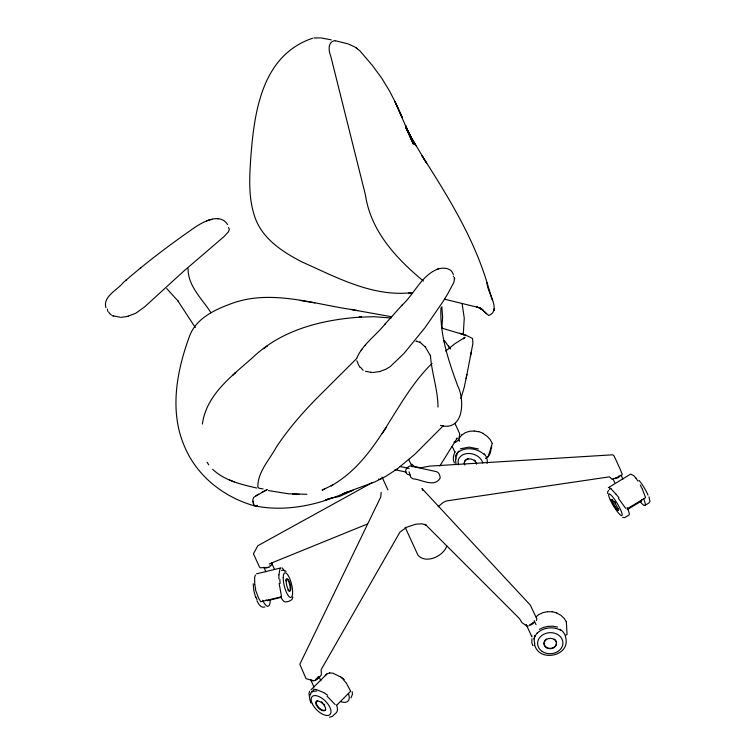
<?xml version="1.0" encoding="UTF-8"?>
<svg xmlns="http://www.w3.org/2000/svg" width="755" height="755" viewBox="0 0 755 755"><rect width="100%" height="100%" fill="white"/><g stroke="black" fill="none" stroke-linecap="round" stroke-linejoin="round"><path stroke-width="1.13" d="M107.399 309.106L107.748 311.343M278.859 578.821L278.906 574.819M437.985 407.077C437.909 389.542 431.577 372.772 430.425 355.303M454.425 279.463L454.265 277.925A18.129 9.551 -24.7 0 0 454.104 277.444M455.454 458.889L456.001 464.278M491.486 448.715L491.58 445.497M535.087 635.861L537.371 632.822M531.954 638.777L531.784 642.448L532.709 645.506M534.549 645.11L534.04 645.751M188.08 268.62C187.844 286.107 202.208 298.933 210.956 312.712M440.967 307.795C439.674 334.758 448.593 361.098 457.785 386.079C464.976 400.159 463.787 431.973 440.429 425.386M278.916 574.772L279.926 569.119L280.841 567.92L256.521 573.828M446.856 545.922C443.506 556.067 425.924 564.438 417.94 555.123L405.152 527.32M441.807 328.491L442.619 317.402L441.854 306.643M463.211 335.031L464.259 318.176L462.173 304.048M460.843 398.612L464.325 387.041L466.901 374.395M466.137 378.548L472.885 343.582L472.545 338.476L466.269 335.409L441.835 328.123M310.692 694.355L311.069 692.401L312.334 691.108M202.378 424.017C206.615 393.204 234.229 374.423 255.492 355.01C284.352 328.925 323.763 319.478 361.617 317.034L359.238 317.175L373.649 316.694L391.137 318.006M471.318 351.981L470.374 356.483M310.201 694.27L309.38 697.242L310.664 702.848M356.86 357.917C362.759 344.356 375.877 335.494 384.965 324.188L384.54 324.65L402.207 304.973M454.982 451.377L453.377 456.671L453.359 460.069L454.406 463.013M488.098 456.954L492.203 443.487M292.874 597.054C292.572 600.536 288.92 601.49 286.041 601.848A15.864 4.681 76.3 0 1 280.794 596.978M609.851 488.825L609.427 489.495M255.454 574.999L254.633 577.339L254.756 584.596M533.842 638.928L535.097 635.719M455.256 457.039L456.379 454.227L458.521 451.811M608.36 487.655L630.614 474.102L633.738 475.622L635.795 477.953M439.797 466.024L457.228 438.051L456.341 438.57M608.577 490.42L607.596 491.967L607.737 493.496M324.584 489.051L322.064 490.155L332.88 484.889L331.171 485.861C379.425 458.521 393.78 400.537 432.011 363.466M382.181 433.653L386.343 427.396M269.29 563.919L367.638 523.923M361.239 350.084L361.805 349.386M459.418 437.909L461.956 434.795M402.085 305.124C414.504 293.855 421.686 274.905 438.164 268.978C443.629 267.279 451.641 267.921 453.293 274.584M309.541 691.25L308.918 693.817L309.522 696.582M351 697.913L352.434 694.241L352.189 691.618M621.903 475.206L622.186 474.093L619.968 468.723L614.108 455.982L612.767 454.793L429.784 466.118L420.639 467.779L414.268 466.543L411.805 464.099M364.873 345.724L365.58 344.941M443.591 425.48L414.788 454.331L397.092 469.025M463.4 338.891L464.995 337.211L463.806 338.457M438.136 506.747L443.119 502.49L446.422 500.933L609.512 476.839L612.267 479.519M356.898 358.304L323.008 392.062C305.756 409.04 289.476 427.151 276.16 447.432C269.431 459.87 257.606 472.13 257.842 486.918L258.918 488.211L263.118 488.947M315.345 680.331C323.159 674.442 321.101 675.649 321.158 669.609L400.008 532.001L406.936 527.132L415.892 524.168L422.102 523.819L426.131 525.131L425.546 524.64L519.468 618.6L521.856 622.516L526.603 625.914M312.221 692.127L313.787 690.57M336.947 704.962L350.594 691.363M310.956 689.815L327.085 673.79L329.671 672.96M325.197 675.649L327.085 673.79M232.682 375.405L235.739 372.508L234.767 373.423M227.642 224.612C218.922 210.834 198.933 224.197 189.703 231.021C166.666 247.083 144.328 264.175 123.178 282.663C117.516 289.882 102.454 296.687 105.983 307.766M125.868 280.303L126.425 279.831M445.667 351.056L455.048 343.6L464.57 337.645M536.022 616.816L538.626 614.664L542.902 612.645L547.526 611.72M140.336 268.167L140.826 267.761M458.596 440.656L459.757 433.88L455.001 423.47M536.418 620.487L536.833 618.883L530.331 605.114L421.979 488.513L422.951 490.627M537.286 633.049C543.468 627.377 553.226 626.206 560.597 630.208M261.674 492.477L267.185 489.533L253.755 497.309L252.765 499.98L254.19 505.774C285.22 512.126 316.732 505.435 345.29 492.826M397.564 468.695L386.107 476.169L375.254 481.747L345.516 492.741L350.877 490.986M263.457 348.753L267.553 345.818M461.928 434.918L465.354 432.643L469.572 431.275L474.083 431.001M458.323 452.056C466.128 446.45 477.66 448.291 484.408 454.746M626.99 508.908L645.572 497.696M627.745 509.332L641.259 501.188M644.874 505.491L648.951 502.953L649.932 501.405L649.017 496.837M255.832 495.771L258.635 494.138M528.245 625.952L527.424 626.273M371.97 482.756L257.861 545.705L253.444 553.792L259.503 567.052L260.277 567.779L268.874 567.364M353.057 490.24L339.288 496.535L331.804 497.913M539.315 629.359L543.534 627.414M328.529 498.904L325.613 499.923L331.294 497.941M206.247 221.13L207.219 220.79M342.666 493.779L348.083 491.901M255.35 506.067L257.568 505.303M565.995 635.078L567.062 634.445L566.363 622.007M460.314 448.829L469.015 447.12L478.359 448.932M209.805 219.979L208.05 220.507L208.937 220.243M380.492 478.849L382.691 478.189M312.504 38.269C261.664 55.502 254.105 112.297 250.717 158.88C249.348 178.482 248.386 198.886 255.086 217.704C262.598 238.967 282.691 251.953 301.774 261.853C336.069 277.094 372.092 296.894 410.852 292.761L408.54 292.676L412.57 293.034M380.595 371.167L385.88 369.233L390.363 366.496L404.067 353.368L425.065 327.613L443.317 301.132A409.021 215.534 -24.7 0 0 447.979 293.393L453.878 282.361L454.689 278.048M329.454 717.25L332.389 716.391L335.447 713.437A15.864 7.71 45.1 0 0 336.57 705.104M437.051 269.271L438.164 268.978M128.416 316.317L121.366 317.317M380.086 371.498L373.027 372.498M311.928 691.335L316.798 691.07M281.606 596.761L260.711 601.744L258.54 598.035L255.284 589.287M267.827 600.574L281.492 597.252M127.661 316.288L135.683 313.306L144.554 306.964L183.286 271.555L223.706 236.872L228.472 231.813L229.388 229.143M210.692 219.743L212.334 219.356M543.6 627.396L548.196 626.348L552.981 626.225L557.567 627.056M281.539 570.346L283.795 570.167L286.154 571.403M264.835 607.011C260.739 608.388 258.427 603.792 256.955 600.791M313.844 38.005L320.365 37.901M306.898 494.27L288.429 493.779L268.44 490.571M378.566 479.17L379.104 479.161M217.431 218.733L218.261 218.733M547.583 611.701L552.273 611.852M292.61 494.091L299.235 494.365M417.562 341.288L415.986 341.222L420.695 342.506L419.714 342.072L425.49 347.111L425.027 346.507L430.614 356.02M329.699 672.941L332.87 673.167L339.91 676.64M313.221 689.24L316.269 689.523L323.753 692.599M321.224 37.977L331.247 39.836M371.3 372.404L365.458 371.252M120.432 317.345L112.759 315.722M370.752 372.328L372.092 372.517M300.273 300.414L314.844 302.897M474.14 430.992L478.708 431.747M391.779 316.789L350.811 309.418L357.71 310.664M351.235 309.484C311.145 303.472 268.62 288.599 228.944 304.548C212.844 310.569 195.186 319.497 189.26 336.938C176.576 371.488 169.318 411.333 184.456 446.328C196.725 475.952 223.735 497.167 254.19 505.774L253.652 504.84M400.141 466.533L409.134 468.468M394.95 469.695L406.388 472.149M335.748 40.817L347.687 43.781M314.014 680.793L306.058 678.698L299.829 664.258L380.775 496.913L381.152 492.307M256.804 488.041C241.27 484.436 224.509 480.68 212.646 469.261M622.696 517.439L624.678 517.581L628.821 515.165A15.864 2.793 58.9 0 0 627.141 507.577M282.2 567.902L284.578 571.025M409.937 474.961C403.783 474.451 404.548 468.157 410.031 465.911L436.607 471.696C439.174 472.583 439.995 475.612 440.193 478.047C434.55 488.089 421.262 479.283 413.07 478.868L410.899 477.396L409.05 471.828M552.235 611.692L556.812 612.937M112.495 315.609L113.731 315.977M466.269 335.409L459.512 333.229M348.517 44.073L354.935 47.018L359.927 50.868L372.253 65.317L381.888 78.416L389.486 90.921L395.639 102.859L402.302 117.667L394.903 101.434L409.012 133.701M229.19 479.887L234.361 481.916M478.774 431.549L483.2 433.332M444.374 299.15L478.302 307.445L476.735 306.907L482.747 309.833L479.661 307.832L481.435 308.984M556.879 613.107L560.946 615.363L564.268 618.515L566.25 621.79M363.174 370.337L360.371 367.175M111.513 315.156L109.324 313.221M323.791 692.628L327.67 695.185M356.313 47.933L357.474 48.707M483.162 433.549L487.069 436.23L490.24 439.665L492.09 443.053M335.295 41.044L334.616 40.572C327.481 42.374 328.567 50.802 330.756 56.163L365.439 194.979C370.799 231.238 396.328 258.597 423.423 281.049M341.062 677.207L344.148 679.576M481.058 308.757L483.568 310.843L480.548 308.2L482.37 309.776M609.634 487.683L611.257 489.032M327.085 696.223L335.22 704.66M340.212 676.414L343.657 679.443M481.898 309.342L488.702 315.486C502.103 310.343 486.588 291.402 486.984 282.521C472.989 236.447 447.309 195.385 421.63 155.105L426.66 163.288L408.228 132.436M166.704 288.523L178.048 301.047M484.342 311.645L486.569 313.891M611.286 489.061L616.071 494.242M343.383 679.689L346.46 683.332M616.099 494.28L618.94 497.743M444.61 340.769L450.112 348.697M618.543 498.498L625.631 508.294M177.651 300.556L195.319 327.576M635.823 477.981L638.013 481.124M207.021 462.211L208.833 464.863M346.479 683.351L350.499 690.948M448.442 345.932L450.216 348.895M408.2 132.399L415.826 145.706L406.473 129.114M406.454 129.086L410.607 136.551L406.369 128.718M406.785 129.52L411.89 139.279L405.737 127.34L413.4 144.233L408.427 132.512M409.201 133.946L413.825 142.535M640.278 485.012L642.382 489.268M359.729 367.175L359.191 365.826M405.614 126.5L410.748 137.759L405.548 125.377L411.55 140.128M621.044 475.084L622.903 479.142M612.881 478.576L614.74 482.624M458.644 439.221L459.578 441.241M534.2 620.685L536.069 624.734M452.169 446.318L454.963 452.396M408.691 459.351L412.136 466.835M358.691 365.212L356.841 360.73M382.039 477.075L387.938 489.901M271.809 563.447L274.603 569.525M319.063 676.82L320.932 680.878M264.061 567.76L265.92 571.818M313.986 686.965L310.72 679.868A4.445 2.341 -24.7 0 0 313.835 680.557M642.401 489.287L645.468 497.309M108.711 311.994L108.975 312.636M486.984 282.521L492.194 299.933M255.681 597.62L253.803 590.438L253.18 583.728M534.502 643.977C537.711 662.541 570.119 656.897 565.835 638.06A15.864 13.203 -3.2 0 0 560.078 629.255M281.473 596.393L279.133 583.407M444.138 340.722L444.553 342.468M254.765 584.634L255.69 589.004M252.878 501.235L253.331 503.708M279.831 579.283L280.086 583.492M228.501 227.557A18.129 9.551 -24.7 0 1 228.869 228.51M453.34 276.103A18.129 9.551 -24.7 0 1 453.642 276.528M318.808 676.386A4.445 2.341 -24.7 0 1 314.92 680.264M317.619 677.056A3.171 1.67 -24.7 0 1 315.939 679.056M325.764 709.624A6.266 3.048 45.1 0 1 318.393 707.114A6.266 3.048 45.1 0 1 317.798 700.602M321.347 701.82A6.266 3.048 45.1 0 1 322.611 702.782M323.772 703.943A6.266 3.048 45.1 0 1 324.744 705.198M348.357 693.364A15.864 7.71 45.1 0 1 340.42 701.508M534.38 621.271A4.445 2.341 -24.7 0 1 529.293 625.395M526.707 625.093A4.445 2.341 -24.7 0 1 526.254 624.63L531.841 636.786A4.445 2.341 -24.7 0 1 531.775 635.512M532.992 622.431A3.171 1.67 -24.7 0 1 529.916 624.536M534.804 643.543A15.864 13.203 -3.2 0 1 535.087 635.587M554.217 639.07A6.266 5.209 -3.2 0 1 554.746 646.742A6.266 5.209 -3.2 0 1 545.525 646.676A6.266 5.209 -3.2 0 1 546.592 639.023M620.412 475.423A4.445 2.341 -24.7 0 1 613.343 478.434M619.128 475.81A3.171 1.67 -24.7 0 1 615.136 477.83M641.439 499.716A10.315 1.821 58.9 0 1 640.617 501.037M618.402 508.313A6.266 1.104 58.9 0 1 615.608 507.134A6.266 1.104 58.9 0 1 612.192 499.366M614.721 501.754A6.266 1.104 58.9 0 1 615.599 503.019M643.656 498.951A15.864 2.793 58.9 0 1 640.57 502.122M639.117 480.435A12.665 2.237 58.9 0 1 640.221 481.813M640.797 482.577A12.665 2.237 58.9 0 1 647.96 495.091M271.517 562.909A4.445 2.341 -24.7 0 1 270.281 566.259M269.346 566.882A4.445 2.341 -24.7 0 1 263.891 567.288M270.281 565.174A3.171 1.67 -24.7 0 1 269.809 565.693M270.233 600.225A15.864 4.681 76.3 0 1 262.627 600.253M268.459 599.895A10.315 3.039 76.3 0 1 266.071 599.904M257.077 599.781A12.665 3.737 76.3 0 1 255.964 596.997M288.438 590.74A6.266 1.85 76.3 0 1 287.834 589.938M285.692 580.255A6.266 1.85 76.3 0 1 289.401 583.511A6.266 1.85 76.3 0 1 289.014 591.146M457.964 440.184A4.445 2.341 -24.7 0 1 454.501 442.656M457.086 455.133A4.445 2.341 -24.7 0 1 456.369 454.859M455.52 441.448A3.171 1.67 -24.7 0 1 454.01 442.09M456.199 459.134A15.864 12.212 16.9 0 1 456.945 453.868M457.436 452.925A15.864 12.212 16.9 0 1 458.747 451.179M484.285 453.755A15.864 12.212 16.9 0 1 487.107 463.334M458.568 464.853A12.665 9.749 16.9 0 1 467.572 453.51A12.665 9.749 16.9 0 1 482.728 463.004M464.665 464.976A6.266 4.823 16.9 0 1 468.949 458.946A6.266 4.823 16.9 0 1 476.518 464.07M464.778 464.589A6.266 4.823 16.9 0 1 465.722 459.852M466.883 459.106A6.266 4.823 16.9 0 1 468.298 458.653M474.376 460.125A6.266 4.823 16.9 0 1 475.49 461.182M476.254 462.4A6.266 4.823 16.9 0 1 476.641 463.683M490.741 448.47A15.864 12.212 16.9 0 1 485.503 458.549M494.185 308.984L494.053 310.437L494.185 308.984M425.291 524.668L424.876 524.244L425.301 524.725M316.307 704.953A6.266 3.048 45.1 0 0 324.81 710.587A6.266 3.048 45.1 0 0 320.96 702.207A6.266 3.048 45.1 0 0 316.307 704.953M312.211 703.575A12.665 6.163 45.1 0 0 329.416 714.966A12.665 6.163 45.1 0 0 321.621 698.026A12.665 6.163 45.1 0 0 312.211 703.575M546.327 647.648A6.266 5.209 -3.2 0 0 556.463 644.26A6.266 5.209 -3.2 0 0 548.054 638.702A6.266 5.209 -3.2 0 0 546.327 647.648M542.26 651.499A12.665 10.542 -3.2 0 0 562.758 644.647A12.665 10.542 -3.2 0 0 545.761 633.407A12.665 10.542 -3.2 0 0 542.26 651.499M612.324 502.679A6.266 1.104 58.9 0 0 618.043 510.455A6.266 1.104 58.9 0 0 614.192 502.075A6.266 1.104 58.9 0 0 612.324 502.679M610.276 499.914A12.665 2.237 58.9 0 0 621.837 515.637A12.665 2.237 58.9 0 0 614.051 498.696A12.665 2.237 58.9 0 0 610.276 499.914M286.183 581.246A6.266 1.85 76.3 0 0 289.599 591.005A6.266 1.85 76.3 0 0 289.741 582.615A6.266 1.85 76.3 0 0 286.183 581.246M283.219 577.594A12.665 3.737 76.3 0 0 290.128 597.328A12.665 3.737 76.3 0 0 290.411 580.359A12.665 3.737 76.3 0 0 283.219 577.594"/></g></svg>
